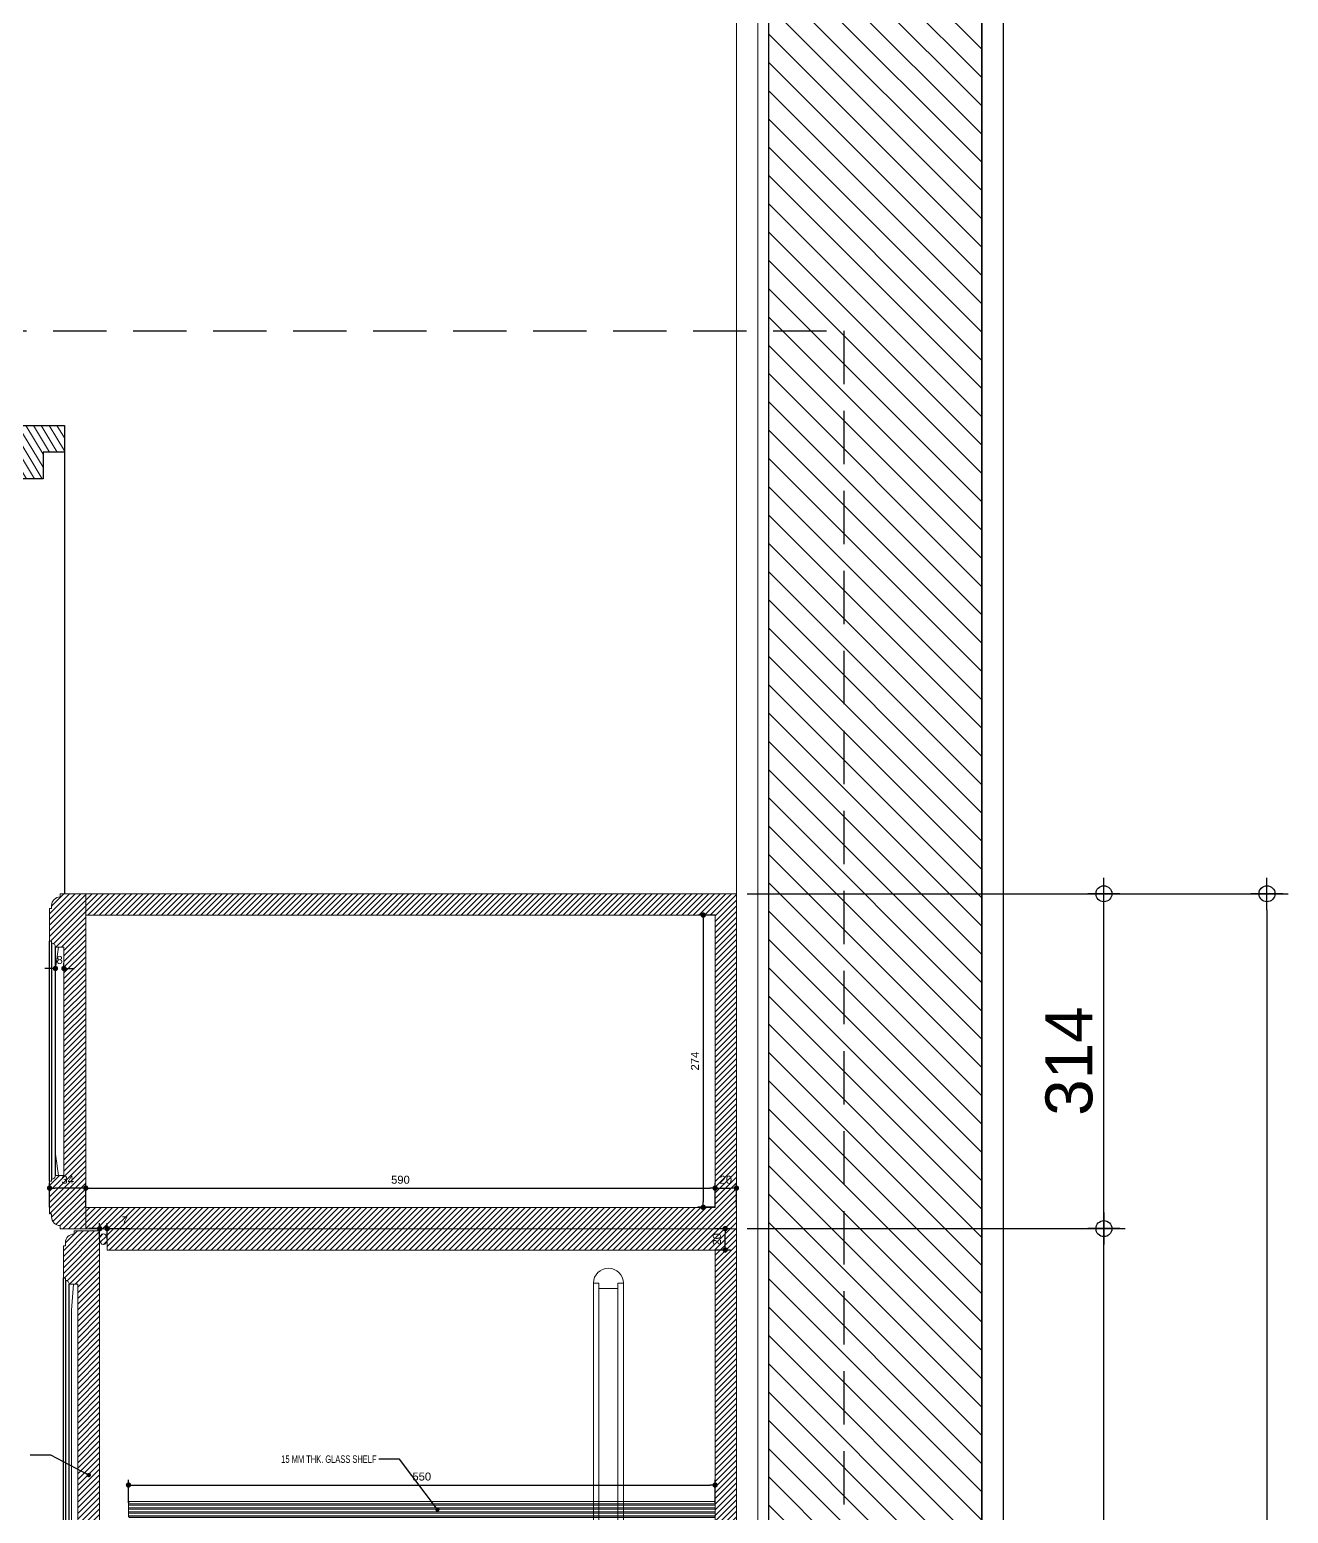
# Model space of a CAD drawing. Header units: inches. Extents: x 258415 to 640093, y 441672 to 945769.
# Drawn here: x 339564 to 340744, y 461754 to 463145 of the extents above; entities that cross this region are included whole.
import ezdxf

# ---------------------------------------------------------------- set-up
doc = ezdxf.new("R2010")
doc.units = ezdxf.units.IN
doc.header["$MEASUREMENT"] = 0
doc.linetypes.add('HIDDEN', pattern=[0.375, 0.25, -0.125])
for name, color, linetype, lineweight in [('CQ Glass', 4, 'Continuous', 0), ('CQ Gypsum Hatch', 8, 'Continuous', 20), ('CQ Hardware Accs.', 1, 'Continuous', 0), ('CQ Marble', 6, 'Continuous', 0), ('CQ Mirror-Glass', 4, 'Continuous', 0), ('CQ Wood', 30, 'Continuous', 0), ('CQ wooh hatch', 8, 'HIDDEN', 18)]:
    doc.layers.add(name, color=color, linetype=linetype, lineweight=lineweight)
for name, color, linetype in [('CQ Grg Gypsum', 41, 'Continuous'), ('CQ Light Elevation', 4, 'Continuous'), ('CQ Plaster', 1, 'Continuous'), ('CQ section wall', 3, 'Continuous'), ('CQ Section walls', 3, 'Continuous'), ('CQ SPOT DETAIL DIMENSION', 9, 'Continuous'), ('CQ spot detail elevation', 1, 'Continuous'), ('CQ SPOT DETAILS', 40, 'Continuous'), ('CQ text label', 3, 'Continuous'), ('CQ Wall hatch_CHB', 8, 'Continuous'), ('DIM', 251, 'Continuous')]:
    doc.layers.add(name, color=color, linetype=linetype)
doc.styles.add('DIM 50', font='romans.shx', dxfattribs={"width": 0.75, "height": 100})
doc.styles.get("Standard").update_dxf_attribs({"font": 'arial.ttf'})
doc.dimstyles.new('chester 5', dxfattribs={"dimscale": 0.05, "dimtxt": 150, "dimasz": 100, "dimexe": 100, "dimexo": 0, "dimgap": 80, "dimtad": 1, "dimdec": 0, "dimzin": 0, "dimdsep": 46, "dimtxsty": 'Standard', "dimblk": 'DOT', "dimcen": 100, "dimclrd": 1, "dimclre": 1, "dimclrt": 3, "dimadec": 0, "dimazin": 0, "dimtfac": 1, "dimtdec": 0, "dimtofl": 0, "dimtmove": 0, "dimatfit": 3, "dimfxl": 1, "dimtolj": 1, "dimtzin": 0, "dimlwd": -1, "dimarcsym": 0})
doc.dimstyles.new('CQ Anno', dxfattribs={"dimscale": 40, "dimtxt": 2.2, "dimasz": 0.75, "dimexe": 1, "dimexo": 0.5, "dimgap": 0.5, "dimtad": 1, "dimrnd": 1, "dimdsep": 46, "dimtxsty": 'Standard', "dimblk": 'x-04-bw-gf-dim-50$0$DIM12', "dimcen": 0.0025, "dimdle": 0.5, "dimclrd": 8, "dimclre": 8, "dimclrt": 2, "dimazin": 2, "dimtfac": 1, "dimtix": 1, "dimtmove": 1, "dimatfit": 0, "dimfxl": 50, "dimtolj": 1, "dimtzin": 0, "dimlwd": -1, "dimarcsym": 1})
doc.dimstyles.get("Standard").update_dxf_attribs({"dimtxt": 0.18, "dimasz": 0.18, "dimexe": 0.18, "dimexo": 0.0625, "dimgap": 0.09, "dimtad": 0, "dimtih": 1, "dimtoh": 1, "dimdec": 4, "dimzin": 0, "dimdsep": 46, "dimtxsty": 'Standard', "dimcen": 0.09, "dimadec": 0, "dimazin": 0, "dimtfac": 1, "dimtdec": 4, "dimtofl": 0, "dimtmove": 0, "dimatfit": 3, "dimfxl": 1, "dimtolj": 1, "dimtzin": 0, "dimarcsym": 0})
pattern_1 = [(45, (-358387.7804, -459723.8323), (-2.65165043, 2.65165043), [])]

# ---------------------------------------------------------------- blocks, each defined once
blk = doc.blocks.new('section c and d ff12')
at = {"layer": 'CQ Wall hatch_CHB'}
h = blk.add_hatch(dxfattribs=at)
h.set_pattern_fill('ANSI31,_O', color=8, scale=150)
h.set_pattern_definition([(45, (0, 0), (-13.25825215, 13.25825215), [])])
h.paths.add_polyline_path([(327711.2, 463323.9), (327911.2, 463323.9), (327911.2, 459623.9), (327711.2, 459623.9)])
at = {"layer": 'CQ Marble', "lineweight": 0, "ltscale": 0.03, "elevation": 0}
blk.add_lwpolyline([(327941.2, 463323.9), (327921.2, 463323.9), (327921.2, 459623.9), (327941.2, 459623.9)], close=True, dxfattribs=at)
at = {"layer": 'CQ Plaster'}
blk.add_line((327691.2, 463323.9, 0), (327691.2, 459623.9, 0), dxfattribs=at)
at = {"layer": 'CQ Section walls'}
for p, q in [((327711.2, 463323.9, 0), (327711.2, 459623.9, 0)), ((327911.2, 463323.9, 0), (327911.2, 459623.9, 0))]:
    blk.add_line(p, q, dxfattribs=at)
at = {"layer": 'CQ text label', "elevation": 0}
blk.add_lwpolyline([(327711.2, 463323.9), (327911.2, 463323.9), (327911.2, 459623.9), (327711.2, 459623.9)], close=True, dxfattribs=at)
blk = doc.blocks.new('A$C5cc251db')
at = {"layer": 'CQ Mirror-Glass', "lineweight": 0}
h = blk.add_hatch(dxfattribs=at)
h.set_pattern_fill('ANSI32', color=256, scale=10, angle=135)
h.set_pattern_definition([(7e-15, (26350.293, -5229.545), (7e-16, -3.75), []), (7e-15, (26351.543, -5228.295), (7e-16, -3.75), [])])
h.paths.add_polyline_path([(82.2, 2025.9), (630.2, 2025.9), (631.2, 2026.9), (631.2, 2039.9), (630.2, 2040.9), (82.2, 2040.9), (81.2, 2039.9), (81.2, 2026.9)])
at = {"layer": 'CQ wooh hatch', "linetype": 'ByBlock'}
h = blk.add_hatch(dxfattribs=at)
h.set_pattern_fill('ANSI31', color=256, scale=30)
h.set_pattern_definition(pattern_1)
h.paths.add_polyline_path([(41.2, 2611), (17.2, 2611), (17.2, 2608, 0.414214), (9.2, 2600), (9.2, 2597), (7.2, 2597), (7.2, 2566.6), (9.2, 2566.6), (9.2, 2564.6, -0.414214), (12.7, 2561), (20.7, 2561), (20.7, 2454), (41.2, 2454)])
edge = h.paths.add_edge_path()
edge.add_line((41.2, 2454), (41.2, 2297))
edge.add_line((41.2, 2297), (17.2, 2297))
edge.add_line((17.2, 2297), (17.2, 2300))
edge.add_arc((17.2, 2308), 8, 180, 270, ccw=False)
edge.add_line((9.2, 2308), (9.2, 2311))
edge.add_line((9.2, 2311), (7.2, 2311))
edge.add_line((7.2, 2311), (7.2, 2341.5))
edge.add_line((7.2, 2341.5), (9.2, 2341.5))
edge.add_line((9.2, 2341.5), (9.2, 2343.5))
edge.add_arc((9.2, 2347), 3.54, 270, 360)
edge.add_line((12.7, 2347), (20.7, 2347))
edge.add_line((20.7, 2347), (20.7, 2454))
h = blk.add_hatch(dxfattribs=at)
h.set_pattern_fill('ANSI31', color=256, scale=30)
h.set_pattern_definition(pattern_1)
h.paths.add_polyline_path([(651.2, 2611), (41.2, 2611), (41.2, 2591), (631.2, 2591), (631.2, 2317), (41.2, 2317), (41.2, 2297), (651.2, 2297)])
edge = h.paths.add_edge_path()
edge.add_line((651.2, 2297), (61.2, 2297))
edge.add_line((61.2, 2297), (61.2, 2288.1))
edge.add_ellipse((57.7, 2287.2), major_axis=(0, -5), ratio=0.706377, start_angle=0, end_angle=360)
edge.add_line((61.2, 2286.2), (61.2, 2277))
edge.add_line((61.2, 2277), (631.2, 2277))
edge.add_line((631.2, 2277), (631.2, 921))
edge.add_line((631.2, 921), (61.2, 921))
edge.add_line((61.2, 921), (61.2, 901))
edge.add_line((61.2, 901), (651.2, 901))
edge.add_line((651.2, 901), (651.2, 2297))
h.paths.add_polyline_path([(651.2, 901), (61.2, 901), (61.2, 881), (631.2, 881), (631.2, 170), (61.2, 170), (61.2, 150), (651.2, 150)])
h.paths.add_polyline_path([(651.2, 150), (61.2, 150), (56.2, 150), (56.2, 0), (76.2, 0), (76.2, 130), (631.2, 130), (631.2, 0), (651.2, 0)])
h = blk.add_hatch(dxfattribs=at)
h.set_pattern_fill('ANSI31', color=256, scale=30)
h.set_pattern_definition(pattern_1)
edge = h.paths.add_edge_path()
edge.add_line((54.2, 1599), (54.2, 903))
edge.add_line((54.2, 903), (30.2, 903))
edge.add_line((30.2, 903), (30.2, 906))
edge.add_arc((30.2, 914), 8, 180, 270, ccw=False)
edge.add_line((22.2, 914), (22.2, 917))
edge.add_line((22.2, 917), (20.2, 917))
edge.add_line((20.2, 917), (20.2, 947.5))
edge.add_line((20.2, 947.5), (22.2, 947.5))
edge.add_line((22.2, 947.5), (22.2, 949.5))
edge.add_arc((22.2, 953), 3.54, 270, 360)
edge.add_line((25.7, 953), (33.7, 953))
edge.add_line((33.7, 953), (33.7, 1599))
edge.add_line((33.7, 1599), (33.7, 2245))
edge.add_line((33.7, 2245), (25.7, 2245))
edge.add_arc((22.2, 2245), 3.54, 0, 90)
edge.add_line((22.2, 2248.6), (22.2, 2250.6))
edge.add_line((22.2, 2250.6), (20.2, 2250.6))
edge.add_line((20.2, 2250.6), (20.2, 2281))
edge.add_line((20.2, 2281), (22.2, 2281))
edge.add_line((22.2, 2281), (22.2, 2284))
edge.add_arc((30.2, 2284), 8, 90, 180, ccw=False)
edge.add_line((30.2, 2292), (30.2, 2295))
edge.add_line((30.2, 2295), (54.2, 2295))
edge.add_line((54.2, 2295), (54.2, 1599))
at = {"layer": 'CQ Glass', "elevation": 0}
blk.add_lwpolyline([(27.7, 977.2), (29.7, 953), (33.7, 953), (33.7, 2245), (29.7, 2245), (27.7, 2220.8)], close=True, dxfattribs=at)
at = {"layer": 'CQ Hardware Accs.', "color": 2}
blk.add_ellipse((57.7, 2287.2, 0), major_axis=(0, -5), ratio=0.706377, dxfattribs=at)
at = {"layer": 'CQ Light Elevation', "lineweight": 0, "elevation": 0}
blk.add_lwpolyline([(517.2, 2246), (522.3, 2246), (522.3, 2241), (540.1, 2241), (540.1, 2246), (545.2, 2246, 1), (517.2, 2246, 0.928452), (517.2, 2246, 0.090619)], format="xyb", dxfattribs=at)
for points in [[(517.2, 2246), (517.2, 2175.8), (517.2, 952.5)], [(545.2, 2246), (545.2, 2175.8), (545.2, 952.5)]]:
    blk.add_lwpolyline(points, dxfattribs=at)
blk.add_lwpolyline([(522.3, 2175.8), (522.3, 957.5), (540.1, 957.5), (540.1, 2175.8), (540.1, 2241), (522.3, 2241)], close=True, dxfattribs=at)
at = {"layer": 'CQ Mirror-Glass', "ltscale": 1000, "elevation": 0}
for points in [[(12.7, 2454), (12.7, 2541), (15.7, 2561), (20.7, 2561), (20.7, 2454)], [(12.7, 2454), (12.7, 2367), (15.7, 2347), (20.7, 2347), (20.7, 2454)]]:
    blk.add_lwpolyline(points, dxfattribs=at)
at = {"layer": 'CQ Mirror-Glass', "lineweight": 0, "elevation": 0}
blk.add_lwpolyline([(82.2, 2026.2), (630.2, 2026.2), (631.2, 2027.2), (631.2, 2040.2), (630.2, 2041.2), (82.2, 2041.2), (81.2, 2040.2), (81.2, 2027.2)], close=True, dxfattribs=at)
at = {"layer": 'CQ SPOT DETAIL DIMENSION', "color": 8}
for p, q in [((20.2, 947.5, 0), (20.2, 2250.6, 0)), ((22.2, 2248.6, 0), (22.2, 949.5, 0)), ((25.7, 953, 0), (25.7, 2245, 0))]:
    blk.add_line(p, q, dxfattribs=at)
at = {"layer": 'CQ SPOT DETAILS', "color": 8}
for p, q in [((7.2, 2341.5, 0), (7.2, 2566.6, 0)), ((9.2, 2564.6, 0), (9.2, 2343.5, 0)), ((12.7, 2347, 0), (12.7, 2561.5, 0))]:
    blk.add_line(p, q, dxfattribs=at)
at = {"layer": 'CQ Wood', "elevation": 0}
for points in [[(41.2, 2454), (41.2, 2611), (17.2, 2611), (17.2, 2608, 0.414214), (9.2, 2600), (9.2, 2597), (7.2, 2597), (7.2, 2566.6), (9.2, 2566.6), (9.2, 2564.6, -0.414214), (12.7, 2561), (20.7, 2561), (20.7, 2454)], [(41.2, 2454), (41.2, 2297), (17.2, 2297), (17.2, 2300, -0.414214), (9.2, 2308), (9.2, 2311), (7.2, 2311), (7.2, 2341.5), (9.2, 2341.5), (9.2, 2343.5, 0.414214), (12.7, 2347), (20.7, 2347), (20.7, 2454)], [(54.2, 1599), (54.2, 2295), (30.2, 2295), (30.2, 2292, 0.414214), (22.2, 2284), (22.2, 2281), (20.2, 2281), (20.2, 2250.6), (22.2, 2250.6), (22.2, 2248.6, -0.414214), (25.7, 2245), (33.7, 2245), (33.7, 1599)]]:
    blk.add_lwpolyline(points, format="xyb", dxfattribs=at)
for points in [[(41.2, 2591), (41.2, 2611), (651.2, 2611), (651.2, 2297), (41.2, 2297), (41.2, 2317), (631.2, 2317), (631.2, 2591), (41.2, 2591)], [(61.2, 2297), (651.2, 2297), (651.2, 901), (61.2, 901), (61.2, 921), (631.2, 921), (631.2, 2277), (61.2, 2277), (61.2, 2297)]]:
    blk.add_lwpolyline(points, dxfattribs=at)
blk = doc.blocks.new('_Dot')
at = {"color": 0, "linetype": 'ByBlock', "lineweight": -2}
blk.add_line((-0.5, 0), (-1, 0), dxfattribs=at)
at = {"color": 0, "linetype": 'ByBlock', "const_width": 0.5}
blk.add_lwpolyline([(-0.25, 0, 1), (0.25, 0, 1)], format="xyb", close=True, dxfattribs=at)
blk = doc.blocks.new('*D1253')
at = {"layer": 'CQ SPOT DETAILS', "color": 1, "lineweight": -2, "transparency": 16777216}
for p, q in [((339616.3, 462040.9), (339616.3, 462063.9)), ((340206.3, 462040.9), (340206.3, 462063.9))]:
    blk.add_line(p, q, dxfattribs=at)
at = {"layer": 'CQ SPOT DETAILS', "color": 1, "transparency": 16777216}
blk.add_line((339621.3, 462058.9), (340201.3, 462058.9), dxfattribs=at)
at = {"layer": 'Defpoints', "color": 0, "transparency": 16777216}
for p in [(340206.3, 462058.9), (339616.3, 462040.9, 0), (340206.3, 462040.9, 0)]:
    blk.add_point(p, dxfattribs=at)
at = {"layer": 'CQ SPOT DETAILS', "color": 1, "transparency": 16777216, "xscale": 5, "yscale": 5, "zscale": 5, "rotation": 180}
blk.add_blockref('_Dot', (339616.3, 462058.9), dxfattribs=at)
at = {"layer": 'CQ SPOT DETAILS', "color": 1, "transparency": 16777216, "xscale": 5, "yscale": 5, "zscale": 5}
blk.add_blockref('_Dot', (340206.3, 462058.9), dxfattribs=at)
at = {"layer": 'CQ SPOT DETAILS', "color": 3, "transparency": 16777216, "insert": (339911.3, 462066.7), "char_height": 7.5, "attachment_point": 5}
blk.add_mtext('\\A1;590', dxfattribs=at)
blk = doc.blocks.new('*D1254')
at = {"layer": 'CQ SPOT DETAILS', "color": 1, "lineweight": -2, "transparency": 16777216}
for p, q in [((340206.3, 462040.9), (340206.3, 462063.9)), ((340226.3, 462040.9), (340226.3, 462063.9))]:
    blk.add_line(p, q, dxfattribs=at)
at = {"layer": 'CQ SPOT DETAILS', "color": 1, "transparency": 16777216}
blk.add_line((340211.3, 462058.9), (340221.3, 462058.9), dxfattribs=at)
at = {"layer": 'Defpoints', "color": 0, "transparency": 16777216}
for p in [(340226.3, 462058.9), (340206.3, 462040.9), (340226.3, 462040.9, 0)]:
    blk.add_point(p, dxfattribs=at)
at = {"layer": 'CQ SPOT DETAILS', "color": 1, "transparency": 16777216, "xscale": 5, "yscale": 5, "zscale": 5, "rotation": 180}
blk.add_blockref('_Dot', (340206.3, 462058.9), dxfattribs=at)
at = {"layer": 'CQ SPOT DETAILS', "color": 1, "transparency": 16777216, "xscale": 5, "yscale": 5, "zscale": 5}
blk.add_blockref('_Dot', (340226.3, 462058.9), dxfattribs=at)
at = {"layer": 'CQ SPOT DETAILS', "color": 3, "transparency": 16777216, "insert": (340216.3, 462066.7), "char_height": 7.5, "attachment_point": 5}
blk.add_mtext('\\A1;20', dxfattribs=at)
blk = doc.blocks.new('*D1255')
at = {"layer": 'CQ SPOT DETAILS', "color": 1, "lineweight": -2, "transparency": 16777216}
for p, q in [((339582.3, 462040.9), (339582.3, 462063.9)), ((339616.3, 462040.9), (339616.3, 462063.9))]:
    blk.add_line(p, q, dxfattribs=at)
at = {"layer": 'CQ SPOT DETAILS', "color": 1, "transparency": 16777216}
blk.add_line((339611.3, 462058.9), (339587.3, 462058.9), dxfattribs=at)
at = {"layer": 'Defpoints', "color": 0, "transparency": 16777216}
for p in [(339582.3, 462058.9), (339582.3, 462040.9, 0), (339616.3, 462040.9)]:
    blk.add_point(p, dxfattribs=at)
at = {"layer": 'CQ SPOT DETAILS', "color": 1, "transparency": 16777216, "xscale": 5, "yscale": 5, "zscale": 5, "rotation": 180}
blk.add_blockref('_Dot', (339582.3, 462058.9), dxfattribs=at)
at = {"layer": 'CQ SPOT DETAILS', "color": 1, "transparency": 16777216, "xscale": 5, "yscale": 5, "zscale": 5}
blk.add_blockref('_Dot', (339616.3, 462058.9), dxfattribs=at)
at = {"layer": 'CQ SPOT DETAILS', "color": 3, "transparency": 16777216, "insert": (339599.3, 462066.7), "char_height": 7.5, "attachment_point": 5}
blk.add_mtext('\\A1;34', dxfattribs=at)
blk = doc.blocks.new('*D1256')
at = {"layer": 'CQ SPOT DETAILS', "color": 1, "transparency": 16777216}
for p, q in [((339624.3, 462020.9), (339619.3, 462020.9)), ((339641.3, 462020.9), (339659.2, 462020.9))]:
    blk.add_line(p, q, dxfattribs=at)
at = {"layer": 'CQ SPOT DETAILS', "color": 1, "lineweight": -2, "transparency": 16777216}
for p, q in [((339629.3, 462011), (339629.3, 462025.9)), ((339636.3, 462011), (339636.3, 462025.9))]:
    blk.add_line(p, q, dxfattribs=at)
at = {"layer": 'Defpoints', "color": 0, "transparency": 16777216}
for p in [(339636.3, 462020.9), (339629.3, 462011, 0), (339636.3, 462011, 0)]:
    blk.add_point(p, dxfattribs=at)
at = {"layer": 'CQ SPOT DETAILS', "color": 1, "transparency": 16777216, "xscale": 5, "yscale": 5, "zscale": 5}
blk.add_blockref('_Dot', (339629.3, 462020.9), dxfattribs=at)
at = {"layer": 'CQ SPOT DETAILS', "color": 1, "transparency": 16777216, "xscale": 5, "yscale": 5, "zscale": 5, "rotation": 180}
blk.add_blockref('_Dot', (339636.3, 462020.9), dxfattribs=at)
at = {"layer": 'CQ SPOT DETAILS', "color": 3, "transparency": 16777216, "insert": (339652.8, 462028.6), "char_height": 7.5, "attachment_point": 5}
blk.add_mtext('\\A1;7', dxfattribs=at)
blk = doc.blocks.new('*D1257')
at = {"layer": 'CQ SPOT DETAILS', "color": 1, "lineweight": -2, "transparency": 16777216}
for p, q in [((340206.3, 462020.9), (340220.8, 462020.9)), ((340206.3, 462000.9), (340220.8, 462000.9))]:
    blk.add_line(p, q, dxfattribs=at)
at = {"layer": 'CQ SPOT DETAILS', "color": 1, "transparency": 16777216}
blk.add_line((340215.8, 462005.9), (340215.8, 462015.9), dxfattribs=at)
at = {"layer": 'Defpoints', "color": 0, "transparency": 16777216}
for p in [(340206.3, 462020.9, 0), (340215.8, 462020.9), (340206.3, 462000.9, 0)]:
    blk.add_point(p, dxfattribs=at)
at = {"layer": 'CQ SPOT DETAILS', "color": 1, "transparency": 16777216, "xscale": 5, "yscale": 5, "zscale": 5}
for p, rotation in [((340215.8, 462020.9), 90), ((340215.8, 462000.9), 270)]:
    blk.add_blockref('_Dot', p, dxfattribs=dict(at, rotation=rotation))
at = {"layer": 'CQ SPOT DETAILS', "color": 3, "transparency": 16777216, "insert": (340208, 462010.9), "char_height": 7.5, "attachment_point": 5, "rotation": 90}
blk.add_mtext('\\A1;20', dxfattribs=at)
blk = doc.blocks.new('*D1258')
at = {"layer": 'CQ SPOT DETAILS', "color": 1, "lineweight": -2, "transparency": 16777216}
for p, q in [((339656.3, 461764), (339656.3, 461785.6)), ((340206.3, 461764), (340206.3, 461785.6))]:
    blk.add_line(p, q, dxfattribs=at)
at = {"layer": 'CQ SPOT DETAILS', "color": 1, "transparency": 16777216}
blk.add_line((339661.3, 461780.6), (340201.3, 461780.6), dxfattribs=at)
at = {"layer": 'Defpoints', "color": 0, "transparency": 16777216}
for p in [(340206.3, 461780.6), (339656.3, 461764, 0), (340206.3, 461764, 0)]:
    blk.add_point(p, dxfattribs=at)
at = {"layer": 'CQ SPOT DETAILS', "color": 1, "transparency": 16777216, "xscale": 5, "yscale": 5, "zscale": 5, "rotation": 180}
blk.add_blockref('_Dot', (339656.3, 461780.6), dxfattribs=at)
at = {"layer": 'CQ SPOT DETAILS', "color": 1, "transparency": 16777216, "xscale": 5, "yscale": 5, "zscale": 5}
blk.add_blockref('_Dot', (340206.3, 461780.6), dxfattribs=at)
at = {"layer": 'CQ SPOT DETAILS', "color": 3, "transparency": 16777216, "insert": (339931.3, 461788.5), "char_height": 7.5, "attachment_point": 5}
blk.add_mtext('\\A1;550', dxfattribs=at)
blk = doc.blocks.new('*D1260')
at = {"layer": 'CQ SPOT DETAILS', "color": 1, "lineweight": -2, "transparency": 16777216}
for p, q in [((339587.8, 462264.8), (339587.8, 462269.8)), ((339595.8, 462264.8), (339595.8, 462269.8))]:
    blk.add_line(p, q, dxfattribs=at)
at = {"layer": 'CQ SPOT DETAILS', "color": 1, "transparency": 16777216}
for p, q in [((339582.8, 462264.8), (339577.8, 462264.8)), ((339600.8, 462264.8), (339605.8, 462264.8))]:
    blk.add_line(p, q, dxfattribs=at)
at = {"layer": 'Defpoints', "color": 0, "transparency": 16777216}
for p in [(339587.8, 462264.8, 0), (339595.8, 462264.8, 0), (339595.8, 462264.8)]:
    blk.add_point(p, dxfattribs=at)
at = {"layer": 'CQ SPOT DETAILS', "color": 1, "transparency": 16777216, "xscale": 5, "yscale": 5, "zscale": 5}
blk.add_blockref('_Dot', (339587.8, 462264.8), dxfattribs=at)
at = {"layer": 'CQ SPOT DETAILS', "color": 1, "transparency": 16777216, "xscale": 5, "yscale": 5, "zscale": 5, "rotation": 180}
blk.add_blockref('_Dot', (339595.8, 462264.8), dxfattribs=at)
at = {"layer": 'CQ SPOT DETAILS', "color": 3, "transparency": 16777216, "insert": (339591.8, 462272.7), "char_height": 7.5, "attachment_point": 5}
blk.add_mtext('\\A1;8', dxfattribs=at)
blk = doc.blocks.new('x-04-bw-gf-dim-50$0$DIM12')
blk.add_line((0, -1), (0, 1))
at = {"color": 8}
blk.add_line((-1, 0), (1, 0), dxfattribs=at)
blk.add_circle((0, 0), 0.5)
blk = doc.blocks.new('*D1261')
at = {"layer": 'Defpoints', "color": 0, "transparency": 16777216}
for p in [(340226.3, 462334.8, 0), (340226.3, 459723.8, 0), (340723.7, 459723.8)]:
    blk.add_point(p, dxfattribs=at)
at = {"layer": 'DIM', "color": 8, "lineweight": -2, "transparency": 16777216}
for p, q in [((340236.3, 462334.8), (340743.7, 462334.8)), ((340236.3, 459723.8), (340743.7, 459723.8))]:
    blk.add_line(p, q, dxfattribs=at)
at = {"layer": 'DIM', "color": 8, "transparency": 16777216}
blk.add_line((340723.7, 462319.8), (340723.7, 459738.8), dxfattribs=at)
at = {"layer": 'DIM', "color": 8, "transparency": 16777216, "xscale": 15, "yscale": 15, "zscale": 15}
for p, rotation in [((340723.7, 462334.8), 90), ((340723.7, 459723.8), 270)]:
    blk.add_blockref('x-04-bw-gf-dim-50$0$DIM12', p, dxfattribs=dict(at, rotation=rotation))
at = {"layer": 'DIM', "color": 2, "transparency": 16777216, "insert": (340691.3, 461029.3), "char_height": 44, "attachment_point": 5, "rotation": 90}
blk.add_mtext('\\A1;2611', dxfattribs=at)
blk = doc.blocks.new('*D1264')
at = {"layer": 'Defpoints', "color": 0, "transparency": 16777216}
for p in [(340226.3, 462020.9, 0), (340570.8, 462020.9), (340226.3, 460624.8, 0)]:
    blk.add_point(p, dxfattribs=at)
at = {"layer": 'DIM', "color": 8, "lineweight": -2, "transparency": 16777216}
for p, q in [((340236.3, 462020.9), (340590.8, 462020.9)), ((340236.3, 460624.8), (340590.8, 460624.8))]:
    blk.add_line(p, q, dxfattribs=at)
at = {"layer": 'DIM', "color": 8, "transparency": 16777216}
blk.add_line((340570.8, 460639.8), (340570.8, 462005.9), dxfattribs=at)
at = {"layer": 'DIM', "color": 8, "transparency": 16777216, "xscale": 15, "yscale": 15, "zscale": 15}
for p, rotation in [((340570.8, 462020.9), 90), ((340570.8, 460624.8), 270)]:
    blk.add_blockref('x-04-bw-gf-dim-50$0$DIM12', p, dxfattribs=dict(at, rotation=rotation))
at = {"layer": 'DIM', "color": 2, "transparency": 16777216, "insert": (340538.3, 461322.8), "char_height": 44, "attachment_point": 5, "rotation": 90}
blk.add_mtext('\\A1;1396', dxfattribs=at)
blk = doc.blocks.new('*D1265')
at = {"layer": 'Defpoints', "color": 0, "transparency": 16777216}
for p in [(340226.3, 462334.8, 0), (340570.8, 462334.8), (340226.3, 462020.9, 0)]:
    blk.add_point(p, dxfattribs=at)
at = {"layer": 'DIM', "color": 8, "lineweight": -2, "transparency": 16777216}
for p, q in [((340236.3, 462334.8), (340590.8, 462334.8)), ((340236.3, 462020.9), (340590.8, 462020.9))]:
    blk.add_line(p, q, dxfattribs=at)
at = {"layer": 'DIM', "color": 8, "transparency": 16777216}
blk.add_line((340570.8, 462035.9), (340570.8, 462319.8), dxfattribs=at)
at = {"layer": 'DIM', "color": 8, "transparency": 16777216, "xscale": 15, "yscale": 15, "zscale": 15}
for p, rotation in [((340570.8, 462334.8), 90), ((340570.8, 462020.9), 270)]:
    blk.add_blockref('x-04-bw-gf-dim-50$0$DIM12', p, dxfattribs=dict(at, rotation=rotation))
at = {"layer": 'DIM', "color": 2, "transparency": 16777216, "insert": (340538.3, 462177.9), "char_height": 44, "attachment_point": 5, "rotation": 90}
blk.add_mtext('\\A1;314', dxfattribs=at)
blk = doc.blocks.new('*D1269')
at = {"layer": 'CQ SPOT DETAILS', "color": 1, "lineweight": -2, "transparency": 16777216}
for p, q in [((340206.3, 462314.8), (340190.2, 462314.8)), ((340206.3, 462040.9), (340190.2, 462040.9))]:
    blk.add_line(p, q, dxfattribs=at)
at = {"layer": 'CQ SPOT DETAILS', "color": 1, "transparency": 16777216}
blk.add_line((340195.2, 462309.8), (340195.2, 462045.9), dxfattribs=at)
at = {"layer": 'Defpoints', "color": 0, "transparency": 16777216}
for p in [(340206.3, 462314.8, 0), (340195.2, 462040.9), (340206.3, 462040.9)]:
    blk.add_point(p, dxfattribs=at)
at = {"layer": 'CQ SPOT DETAILS', "color": 1, "transparency": 16777216, "xscale": 5, "yscale": 5, "zscale": 5}
for p, rotation in [((340195.2, 462314.8), 90), ((340195.2, 462040.9), 270)]:
    blk.add_blockref('_Dot', p, dxfattribs=dict(at, rotation=rotation))
at = {"layer": 'CQ SPOT DETAILS', "color": 3, "transparency": 16777216, "insert": (340187.4, 462177.9), "char_height": 7.5, "attachment_point": 5, "rotation": 90}
blk.add_mtext('\\A1;274', dxfattribs=at)

msp = doc.modelspace()

# ---------------------------------------------------------------- hatches: boundary and pattern name
at = {"layer": 'CQ Gypsum Hatch'}
h = msp.add_hatch(dxfattribs=at)
h.set_pattern_fill('ANSI31', color=256, scale=50, angle=76.028577, style=0)
h.set_pattern_definition([(121.0285767, (-6464.915, -0.0223), (-5.35568947, -3.22165956), [])])
edge = h.paths.add_edge_path()
edge.add_line((338261.279, 462748.832), (339551.273, 462748.832))
edge.add_line((339551.273, 462748.832), (339551.273, 462773.832))
edge.add_line((339551.273, 462773.832), (339596.273, 462773.832))
edge.add_line((339596.273, 462773.832), (339596.273, 462748.832))
edge.add_line((339596.273, 462748.832), (339576.273, 462748.832))
edge.add_line((339576.273, 462748.832), (339576.273, 462723.832))
edge.add_line((339576.273, 462723.832), (338236.279, 462723.832))
edge.add_line((338236.279, 462723.832), (338236.279, 462748.832))
edge.add_line((338236.279, 462748.832), (338216.279, 462748.832))
edge.add_line((338216.279, 462748.832), (338216.279, 462773.832))
edge.add_line((338216.279, 462773.832), (338261.279, 462773.832))
edge.add_line((338261.279, 462773.832), (338261.279, 462748.832))
edge.add_line((338261.279, 462748.832), (339551.273, 462748.832))

# ---------------------------------------------------------------- linework, layer by layer
at = {"layer": 'CQ Grg Gypsum', "elevation": 0}
msp.add_lwpolyline([(338261.279, 462748.832), (339551.273, 462748.832), (339551.273, 462773.832), (339596.273, 462773.832), (339596.273, 462748.832), (339576.273, 462748.832), (339576.273, 462723.832), (338236.279, 462723.832), (338236.279, 462748.832), (338216.279, 462748.832), (338216.279, 462773.832), (338261.279, 462773.832), (338261.279, 462748.832), (339551.273, 462748.832)], dxfattribs=at)
at = {"layer": 'CQ SPOT DETAIL DIMENSION', "color": 8}
msp.add_line((339596.273, 462748.832, 0), (339596.273, 462334.849, 0), dxfattribs=at)
at = {"layer": 'CQ spot detail elevation', "color": 3, "linetype": 'HIDDEN', "ltscale": 200}
msp.add_lwpolyline([(339435.684, 462862.404), (340326.887, 462862.404), (340326.887, 459663.76), (339435.684, 459663.76)], close=True, dxfattribs=at)

# ---------------------------------------------------------------- block references
at = {"layer": 'CQ section wall', "xscale": -1}
msp.add_blockref('section c and d ff12', (668167.445, -0.022, 0), dxfattribs=at)
at = {"layer": 'CQ SPOT DETAIL DIMENSION', "color": 8}
msp.add_blockref('A$C5cc251db', (339575.073, 459723.832), dxfattribs=at)

# ---------------------------------------------------------------- texts
at = {"layer": 'CQ text label', "ltscale": 500, "insert": (338488.341, 461808.382, 0), "char_height": 7, "width": 1400.54419, "attachment_point": 1, "style": 'DIM 50'}
msp.add_mtext('\\pxqr;{\\fCityBlueprint|b0|i0|c2|p2;15 MM THK. GLASS SHELF}', dxfattribs=at)

# ---------------------------------------------------------------- dimensions: what is measured, and where the dimension line sits
at = {"layer": 'CQ SPOT DETAILS', "color": 8}
for base, p1, p2, picture, middle in [((340195.178, 462040.855), (340206.268, 462314.849, 0), (340206.268, 462040.855), '*D1269', (340187.412, 462177.852)), ((340215.8, 462020.855), (340206.268, 462000.855, 0), (340206.268, 462020.855, 0), '*D1257', (340207.971, 462010.855))]:
    dim = msp.add_linear_dim(base=base, p1=p1, p2=p2, angle=90, dimstyle='chester 5', dxfattribs=at)
    dim.commit()
    dim.dimension.update_dxf_attribs({"geometry": picture, "text_midpoint": middle})
dim = msp.add_linear_dim(base=(339595.803, 462264.849), p1=(339587.803, 462264.849, 0), p2=(339595.803, 462264.849, 0), dimstyle='chester 5', dxfattribs=at)
dim.commit()
dim.dimension.update_dxf_attribs({"geometry": '*D1260', "text_midpoint": (339591.803, 462264.849), "dimtype": 160})
for base, p1, p2, picture, middle in [((339582.268, 462058.89), (339616.268, 462040.855), (339582.268, 462040.855, 0), '*D1255', (339599.268, 462066.722)), ((340206.268, 462058.89), (339616.268, 462040.855, 0), (340206.268, 462040.855, 0), '*D1253', (339911.268, 462066.719)), ((340226.27, 462058.89), (340206.268, 462040.855), (340226.27, 462040.855, 0), '*D1254', (340216.269, 462066.719)), ((339636.345, 462020.855), (339629.282, 462011.017, 0), (339636.345, 462011.017, 0), '*D1256', (339652.773, 462028.605)), ((340206.27, 461780.622), (339656.27, 461763.995, 0), (340206.27, 461763.995, 0), '*D1258', (339931.27, 461788.452))]:
    dim = msp.add_linear_dim(base=base, p1=p1, p2=p2, dimstyle='chester 5', dxfattribs=at)
    dim.commit()
    dim.dimension.update_dxf_attribs({"geometry": picture, "text_midpoint": middle})
at = {"layer": 'DIM', "color": 8}
for base, p1, p2, picture, middle in [((340723.73, 459723.832), (340226.27, 462334.849, 0), (340226.271, 459723.832, 0), '*D1261', (340691.265, 461029.341)), ((340570.778, 462334.849), (340226.27, 462020.855, 0), (340226.27, 462334.849, 0), '*D1265', (340538.298, 462177.852)), ((340570.778, 462020.855), (340226.27, 460624.832, 0), (340226.27, 462020.855, 0), '*D1264', (340538.298, 461322.844))]:
    dim = msp.add_linear_dim(base=base, p1=p1, p2=p2, angle=90, dimstyle='CQ Anno', override={"dimscale": 20}, dxfattribs=at)
    dim.commit()
    dim.dimension.update_dxf_attribs({"geometry": picture, "text_midpoint": middle})

# ---------------------------------------------------------------- leaders
at = {"layer": 'CQ SPOT DETAILS', "color": 1}
for points in [[(339619.111, 461789.898, 0), (339583.624, 461808.491, 0), (339564.23, 461808.491, 0)], [(339945.995, 461757.645, 0), (339910.508, 461804.711, 0), (339891.114, 461804.711, 0)]]:
    msp.add_leader(points, dimstyle='Standard', override={"dimasz": 4, "dimldrblk": 'Dot', "dimfxl": 0.1, "dimarcsym": 2}, dxfattribs=at)

doc.saveas('drawing.dxf')
